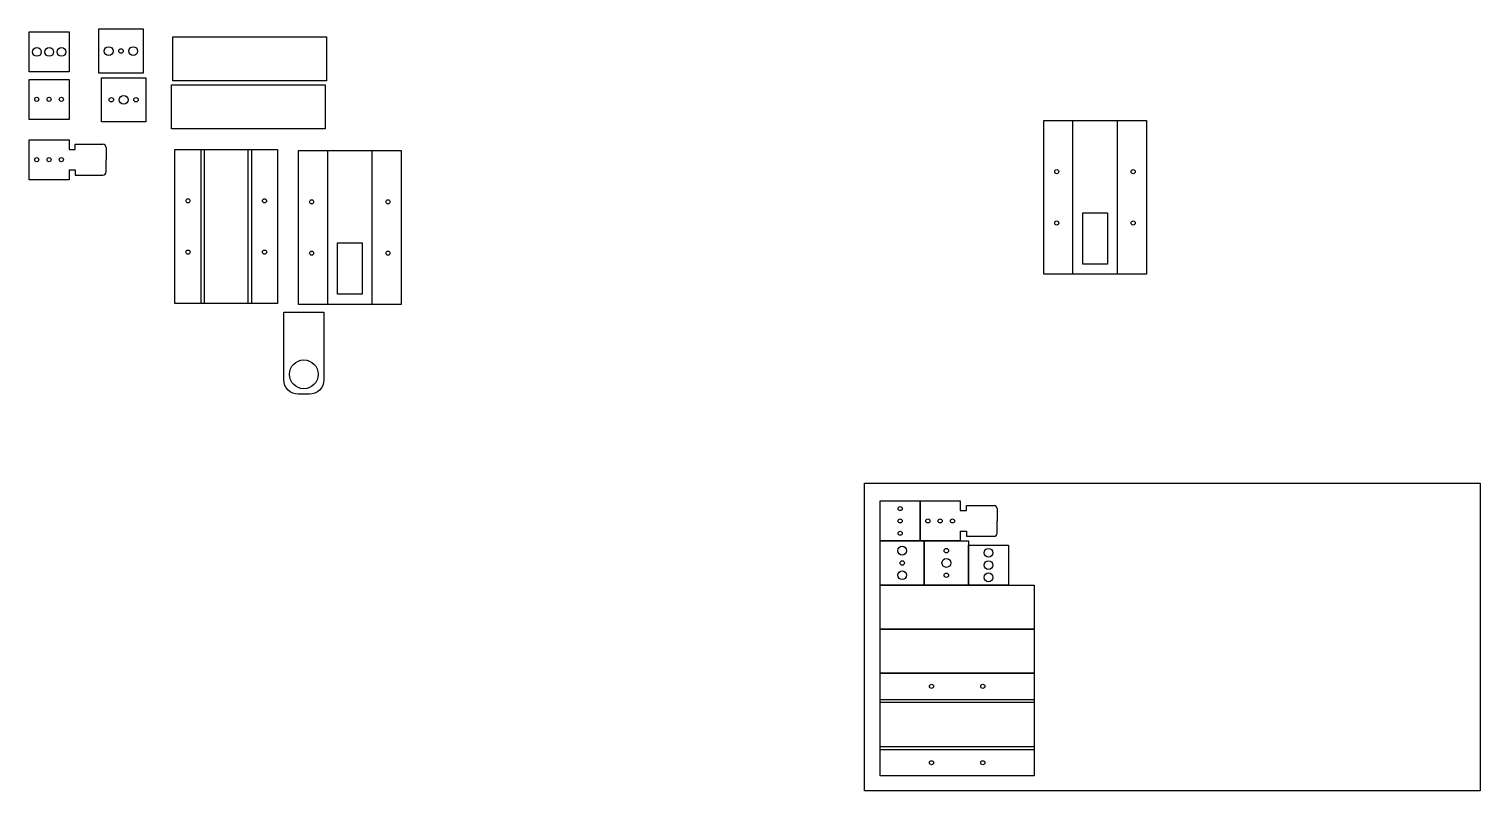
# Model space of a CAD drawing. Header units: millimetres. Extents: x 86 to 1500, y -609 to 134.
import ezdxf

# ---------------------------------------------------------------- set-up
doc = ezdxf.new("R2010")
doc.units = ezdxf.units.MM
doc.layers.add('cut', color=1, linetype='Continuous')
doc.layers.add('etch', color=5, linetype='Continuous')

msp = doc.modelspace()

# ---------------------------------------------------------------- linework, layer by layer
at = {"layer": 'cut'}
for p, q in [((124.7, 16.6), (130.7, 16.6)), ((130.7, 16.6), (130.7, 21.6)), ((130.7, 21.6), (157.7, 21.6)), ((160.7, 18.6), (160.7, 6.6)), ((160.7, -5.4), (160.7, 6.6)), ((124.7, -3.4), (130.7, -3.4)), ((130.7, -3.4), (130.7, -8.4)), ((130.7, -8.4), (157.7, -8.4)), ((993.2, -335.5), (999.2, -335.5)), ((999.2, -335.5), (999.2, -330.5)), ((999.2, -330.5), (1026.2, -330.5)), ((1029.2, -333.5), (1029.2, -345.5)), ((1029.2, -357.5), (1029.2, -345.5)), ((993.2, -355.5), (999.2, -355.5)), ((999.2, -355.5), (999.2, -360.5)), ((999.2, -360.5), (1026.2, -360.5))]:
    msp.add_line(p, q, dxfattribs=at)
for points in [[(85.9, 131.1), (124.9, 131.1), (124.9, 92.1), (85.9, 92.1)], [(153.8, 134), (196.8, 134), (196.8, 91), (153.8, 91)], [(225.7, 126.3), (375.7, 126.3), (375.7, 83.3), (225.7, 83.3)], [(85.7, 84.9), (124.7, 84.9), (124.7, 45.9), (85.7, 45.9)], [(156.4, 86.5), (199.4, 86.5), (199.4, 43.5), (156.4, 43.5)], [(224.4, 79.6), (374.4, 79.6), (374.4, 36.6), (224.4, 36.6)], [(1074.6, 44.9), (1174.6, 44.9), (1174.6, -105.1), (1074.6, -105.1)], [(227.9, 16.5), (327.9, 16.5), (327.9, -133.5), (227.9, -133.5)], [(348.4, 15.5), (448.4, 15.5), (448.4, -134.5), (348.4, -134.5)], [(1112.6, -45.1), (1136.6, -45.1), (1136.6, -95.1), (1112.6, -95.1)], [(386.4, -74.5), (410.4, -74.5), (410.4, -124.5), (386.4, -124.5)], [(915.2, -365), (915.2, -326), (954.2, -326), (954.2, -365)], [(915.2, -408), (915.2, -365), (958.2, -365), (958.2, -408)], [(958.2, -408), (958.2, -365), (1001.2, -365), (1001.2, -408)], [(1001.2, -408), (1001.2, -369), (1040.2, -369), (1040.2, -408)], [(915.2, -408), (1065.2, -408), (1065.2, -451), (915.2, -451)], [(915.2, -451), (1065.2, -451), (1065.2, -494), (915.2, -494)], [(915.2, -594), (915.2, -494), (1065.2, -494), (1065.2, -594)]]:
    msp.add_lwpolyline(points, close=True, dxfattribs=at)
for points in [[(124.7, -3.4), (124.7, -12.9), (85.7, -12.9), (85.7, 26.1), (124.7, 26.1), (124.7, 16.6)], [(993.2, -355.5), (993.2, -365), (954.2, -365), (954.2, -326), (993.2, -326), (993.2, -335.5)]]:
    msp.add_lwpolyline(points, dxfattribs=at)
msp.add_lwpolyline([(334, -142), (373, -142), (373, -208, -0.414214), (359, -222), (348, -222, -0.414214), (334, -208)], format="xyb", close=True, dxfattribs=at)
for centre, radius in [((93.4, 111.6), 4.25), ((105.4, 111.6), 4.25), ((117.4, 111.6), 4.25), ((163.3, 112.5), 4.25), ((175.3, 112.5), 2.15), ((187.3, 112.5), 4.25), ((93.2, 65.4), 2), ((105.2, 65.4), 2), ((117.2, 65.4), 2), ((165.9, 65), 2.15), ((177.9, 65), 4.25), ((189.9, 65), 2.15), ((93.2, 6.6), 2), ((105.2, 6.6), 2), ((117.2, 6.6), 2), ((1087.3, -5.1), 2), ((1161.8, -5.1), 2), ((240.7, -33.5), 2), ((315.2, -33.5), 2), ((361.1, -34.5), 2), ((435.6, -34.5), 2), ((1087.3, -55.1), 2), ((1161.8, -55.1), 2), ((240.7, -83.5), 2), ((315.2, -83.5), 2), ((361.1, -84.5), 2), ((435.6, -84.5), 2), ((353.5, -202.6), 14), ((934.7, -333.5), 2), ((934.7, -345.5), 2), ((961.7, -345.5), 2), ((973.7, -345.5), 2), ((985.7, -345.5), 2), ((934.7, -357.5), 2), ((936.7, -374.5), 4.25), ((979.7, -374.5), 2.15), ((1020.7, -376.5), 4.25), ((936.7, -398.5), 4.25), ((936.7, -386.5), 2.15), ((979.7, -386.5), 4.25), ((1020.7, -388.5), 4.25), ((979.7, -398.5), 2.15), ((1020.7, -400.5), 4.25), ((965.2, -506.7), 2), ((1015.2, -506.7), 2), ((965.2, -581.2), 2), ((1015.2, -581.2), 2)]:
    msp.add_circle(centre, radius, dxfattribs=at)
for centre, start, end in [((157.7, 18.6), 0, 90), ((157.7, -5.4), 270, 0), ((1026.2, -333.5), 0, 90), ((1026.2, -357.5), 270, 0)]:
    msp.add_arc(centre, 3, start, end, dxfattribs=at)
at = {"layer": 'etch'}
for p, q in [((1103.1, -105.1), (1103.1, 44.9)), ((1146.1, 44.9), (1146.1, -105.1)), ((376.9, -134.5), (376.9, 15.5)), ((419.9, 15.5), (419.9, -134.5))]:
    msp.add_line(p, q, dxfattribs=at)
for points in [[(253.4, 16.5), (256.4, 16.5), (256.4, -133.5), (253.4, -133.5)], [(299.4, 16.5), (302.4, 16.5), (302.4, -133.5), (299.4, -133.5)], [(899.8, -308.7), (1499.8, -308.7), (1499.8, -608.7), (899.8, -608.7)], [(915.2, -522.5), (915.2, -519.5), (1065.2, -519.5), (1065.2, -522.5)], [(915.2, -568.5), (915.2, -565.5), (1065.2, -565.5), (1065.2, -568.5)]]:
    msp.add_lwpolyline(points, close=True, dxfattribs=at)

doc.saveas('drawing.dxf')
